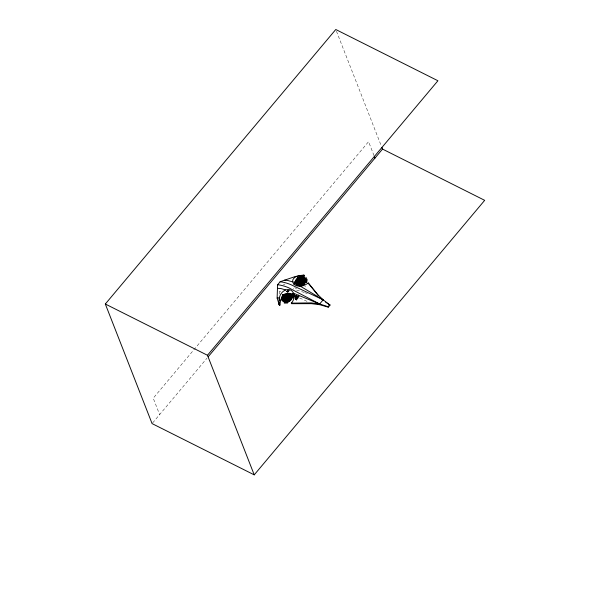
<?xml version="1.0" encoding="UTF-8"?>
<svg xmlns="http://www.w3.org/2000/svg" width="590" height="590" viewBox="0 0 590 590"><rect width="100%" height="100%" fill="white"/><g stroke="black" fill="none" stroke-linecap="round" stroke-linejoin="round"><path stroke-width="0.44" stroke-dasharray="2.95 2.21" d="M279.38 294.056L279.948 289.779M293.459 289.1L293.555 288.444M152.655 422.905L206.957 358.219M286.46 291.563L287.773 290.317M287.861 290.472L286.755 291.814L288.068 290.568M287.05 292.065L288.156 290.723M287.249 292.168L288.355 290.826M287.345 292.323L290.132 289.004M287.536 292.404L289.211 290.413M295.236 296.822L296.342 295.479M294.875 297.589L296.541 295.583M294.971 297.744L297.758 294.425M295.17 297.839L296.836 295.833M295.266 297.994L298.046 294.683M294.911 298.761L297.131 296.092M295.17 299.027L296.438 300.104L295 298.894L297.426 296.342M298.629 295.17L295.295 299.167L297.729 296.615M295.502 299.263L297.721 296.593M298.923 295.42L295.59 299.418L298.57 296.187M299.219 295.679L295.885 299.676L298.865 296.438M299.514 295.929L296.18 299.927L298.599 297.353M296.409 300.14L299.75 296.158M304.816 286.57L305.554 286.128M283.377 284.756L285 284.07M294.771 296.291L295.575 296.556A71.088 25.606 40 0 1 307.781 301.741M289.063 292.124L285.914 291.025M296.497 288.739L294.727 287.551M336.447 31.211L381.192 145.664M374.016 155.62L368.566 141.674L153.223 398.198L159.632 414.6M296.608 290.096A113.656 42.524 38.9 0 1 304.396 292.529M305.126 292.788A113.656 42.524 38.9 0 1 307.331 293.591M280.781 291.851A93.655 33.733 40 0 1 279.83 291.482M289.306 290.568L288.193 291.895L289.314 290.582M295.951 295.074L294.838 296.401L295.959 295.096M298.334 294.911L295 298.894L298.341 294.934"/><path stroke-width="0.89" d="M300.413 280.936L295.649 280.331L295.575 280.929L300.347 281.578L300.457 280.892L296.047 279.586L295.878 280.161L300.93 281.614L296.947 278.768L297.279 278.266L300.627 280.855L300.31 281.474L300.553 280.87L296.615 278.893L296.342 279.439C301.07 279.955 302.515 283.414 298.754 285.56L300.48 280.899L300.332 281.533L295.398 281.703L295.398 281.106L300.362 280.988L300.635 281.673L300.974 280.973L300.34 281.128L297.921 285.339L298.429 285.649L297.928 285.324M286.615 295.988L285.988 293.665C284.011 293.466 287.116 298.813 286.511 298.156L285.855 302.346L286.548 298.186M286.467 298.12L286.917 298.031L285.368 302.154C283.318 301.579 287.529 298.4 286.991 297.478M294.159 282.735L294.174 281.334M285.811 297.559L281.622 297.301L286.379 297.906L281.946 296.541L282.256 296.269L286.666 297.574L282.802 295.568C294.307 303.245 274.254 288.562 286.364 297.685L283.738 294.513L284.24 294.41L286.342 296.94M300.819 281.489C314.182 271.828 292.611 287.618 304.492 277.713L300.885 281.445L305.635 282.05C290.568 278.723 316.55 285.036 300.819 281.489L305.539 282.522M280.626 299.971L279.881 305.17A5.915 2.131 40 0 1 279.291 305.001L277.13 298.09L277.58 284.793L280.08 281.814L284.38 280.221L295.207 276.562L304.049 275.169L304.381 276.031L301.416 277.566M293.99 284.675L295.715 281.319M291.829 298.747L291.903 298.149L287.146 297.544L286.998 298.179L291.431 299.491L291.6 298.916L287.146 297.596L287.079 298.149L291.814 298.739M285.818 302.323L286.283 302.161L287.042 297.957L286.607 298.216L286.777 302.294L286.607 298.216L287.006 297.928L287.212 302.036L286.74 302.272M287.271 296.785L287.846 293.429L287.256 293.296L286.563 297.456L286.342 293.392L286.917 293.481L287.042 296.777M300.93 281.614L300.221 285.803L299.646 285.641L300.317 281.408L300.848 281.673L298.429 285.649M301.217 276.931L300.627 280.243L301.652 276.747L300.885 281.445M283.458 294.985L286.135 297.058M304.02 284.115L304.477 283.915L301.136 281.334L300.686 281.489L301.136 281.275L305.074 283.252L304.691 283.488L300.76 281.467L304.02 284.115L304.469 283.96M281.452 298.842L286.489 297.707C274.815 298.156 286.445 297.854 286.43 298.068L283.694 301.741L286.74 298.038L281.445 298.791L286.452 297.994L282.986 301.35L286.696 298.075M300.989 281.349L305.886 279.535L300.989 281.349L305.989 280.508L300.981 281.032L302.552 276.828L300.487 281.076L305.863 279.49M284.225 294.447L283.731 294.558L286.386 297.626L284.535 294.063L285.088 293.975L286.57 296.851M303.253 284.653L303.762 284.505L303.253 284.653L300.62 281.504L301.136 281.29M291.408 299.484L291.6 298.916M286.711 296.991L286.924 296.578M300.782 280.228L300.583 279.616M306.697 282.529L307.169 279.712L305.893 277.256M286.629 297.419L288.171 293.304L288.739 293.51C285.619 297.102 286.917 300.627 291.128 299.639L287.168 297.662L284.122 302.058L286.445 298.046L284.498 302.014M305.989 280.508C297.751 282.566 302.036 280.781 302.972 277.057L300.657 281.039L302.102 276.917L302.552 276.828M300.576 285.59L300.48 281.496L301.048 281.519L302.065 285.42L301.505 285.398L300.421 281.474L300.576 285.59L301.166 285.649L301.114 281.401L303.754 284.55M290.863 300.185L291.128 299.639M300.553 280.87L300.362 281.445M300.981 281.6L300.406 281.511M287.249 297.869L291.497 295.089L291.158 294.602L286.917 297.382L287.249 297.869L290.973 294.528L290.568 294.093L286.843 297.375C289.992 297.685 292.47 288.849 286.777 297.367M299.646 285.641L300.236 285.774M305.863 281.762L300.885 281.401L306.026 280.988L300.701 280.995L304.108 277.352L301.033 281.061M297.633 285.376L300.723 281.695L300.251 281.319L297.176 284.985L297.64 285.361M286.696 297.397C289.27 291.512 291.099 292.765 287.227 297.685M300.657 281.039L303.385 277.042M286.851 298.223L287.19 297.67L290.531 300.31L290.192 300.804L286.998 298.179M304.049 275.169C283.362 275.744 294.624 293.37 308.282 282.949L308.297 283.731M281.15 298.938L283.266 296.372M286.888 296.711L286.091 297.08M299.727 279.815L299.668 280.375M287.168 297.788L286.777 298.23L289.417 301.343L289.815 300.9L287.168 297.788L289.815 300.9M300.841 280.855C298.732 270.891 300.34 283.421 300.959 280.914M254.224 474.854L152.08 423.598L105.322 304.02L335.776 29.5L437.92 80.756L207.474 355.269L254.224 474.854L484.678 200.334L382.526 149.078L381.863 147.375M208.145 356.81L382.526 149.078M283.362 301.719L286.445 298.046M300.73 281.024L304.138 277.389M291.084 295.465L292.743 293.459M291.172 295.62L293.038 293.709M293.053 293.805L291.312 295.863L293.909 297.95M293.687 293.201L291.467 295.87L293.333 293.96M293.429 294.115L291.962 296.224M293.724 294.373L292.257 296.475M292.817 295.811L293.923 294.469M292.913 295.966L294.019 294.624M293.112 296.069L294.218 294.727M293.201 296.224L294.314 294.875M292.846 296.984L293.953 295.642M294.049 295.796L292.942 297.139L294.248 295.892M294.344 296.047L293.437 297.493M299.823 285.892L323.158 299.823L329.994 305.111L328.269 307.161L319.957 304.757L311.476 303.666L291.526 303.688L291.335 303.142C295.9 298.754 294.683 288.51 287.042 289.602C280.42 290.804 277.33 299.337 279.918 305.178M291.335 303.142L311.159 302.891L319.655 303.99L323.158 299.823L317.951 294.794L308.282 282.949M328.269 307.161L328.092 306.719L329.817 304.661M286.607 298.216L287.138 297.847L286.733 298.245L287.669 302.087L286.629 298.216L287.094 297.906L289.004 301.394L288.569 301.778L289.004 301.394M299.75 279.867L300.708 279.741M300.686 280.294L299.838 280.501M299.801 276.983L299.337 277.3L299.993 279.638M287.669 302.087L288.134 301.778L287.094 297.906L288.134 301.778M295.207 276.562L297.345 276.275L298.179 278.392M277.13 298.09L279.276 297.803L280.257 300.605A19.389 6.984 40 0 1 279.948 300.531M278.93 304.403L279.579 304.315M295.996 283.989L300.229 281.216L300.568 281.703L296.328 284.476L295.996 283.974L300.236 281.201L300.502 281.688L295.87 283.879L295.612 283.333L300.244 281.142L295.612 283.34M286.408 297.95L282.389 300.841M300.73 276.798L300.863 280.855L300.73 276.798L300.258 277.034L300.428 280.324M300.937 281.046L305.694 279.041M281.784 300.015L286.423 297.832L281.563 299.307L286.563 298.061L281.924 300.244L286.438 297.876M300.435 280.486L299.971 280.545M283.016 295.148L283.466 294.948M301.033 281.29L305.922 279.756M286.873 294.152L287.271 294.041M288.458 293.702L289.705 293.532M300.31 281.039L295.31 281.873L295.406 282.47L300.399 281.629L300.362 280.988M286.497 297.758L281.496 298.555M292.175 297.205L287.168 298.038L287.087 297.456L292.087 296.615L292.175 297.205L292.08 296.608M287.61 303.039L284.247 303.113M300.627 281.01L301.04 281.002M284.38 280.221L287.75 280.457L292.33 281.821M277.588 288.311L280.958 288.547L285.538 289.911M301.07 281.113L306.033 281.032M300.937 281.356L305.893 281.275M301.07 281.172L305.863 281.806M290.678 293.473L293.975 294.749M304.381 276.031L304.344 276.024A5.915 2.131 40 0 1 304.152 275.98M282.249 296.313L285.781 297.36M293.628 293.274L319.655 303.99L328.092 306.719M286.703 298.23L288.606 301.792M323.158 299.823L291.025 284.727A42.451 15.288 40 0 0 287.035 283.252L285.774 282.868A42.451 15.288 40 0 0 280.08 281.814M289.019 293.687L290.081 294.742M105.322 304.02L207.474 355.269M319.655 303.99L288.525 287.699A42.451 15.288 40 0 0 284.535 286.224L283.274 285.848A42.451 15.288 40 0 0 277.58 284.793M325.636 302.095L329.994 305.111M288.576 293.591L289.948 294.727M322.162 299.337L323.46 300.59M300.17 280.221L298.016 277.72L297.655 278.178L299.808 280.678M308.496 283.473L318.268 295.575M303.393 275.257L303.762 275.862M300.399 280.132L298.865 277.285L298.466 277.683L299.587 279.808M374.333 156.439L374.975 158.076M286.504 298.031L281.614 299.572M278.657 301.704L279.291 305.001M287.124 297.5L287.131 298.098L292.08 297.98L292.072 297.375L287.138 297.5M285.707 295.479L285.715 295.435M299.587 278.945L299.956 278.893L299.587 278.945M300.546 281.504L302.405 285.088L302.958 285L301.084 281.459L300.531 281.541M296.519 284.528L300.236 281.26L300.642 281.71L296.925 284.985L296.519 284.528M291.615 295.199L286.983 297.397L287.242 297.935L292.102 296.453L291.925 295.878L287.035 297.419L287.212 297.994L291.873 295.738L291.615 295.199M300.273 281.091L295.376 282.625L295.56 283.2L300.45 281.659L300.266 281.083"/></g></svg>
